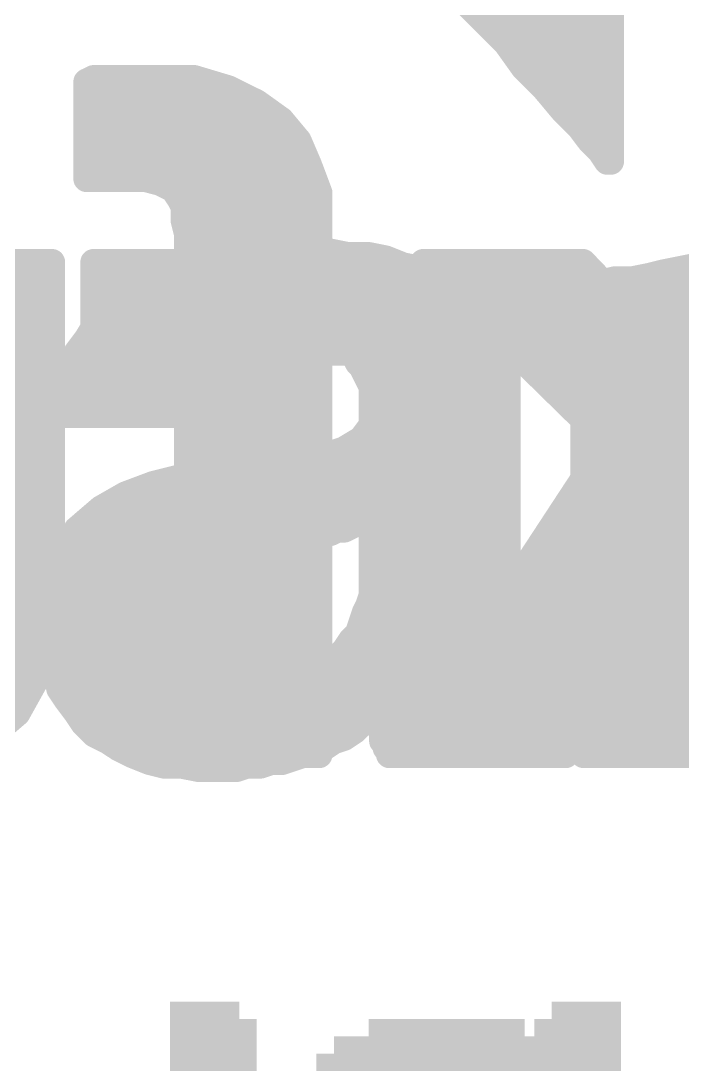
# Model space of a CAD drawing. Extents: x -34 to 73, y -13 to 26.
# Drawn here: x 10.11 to 12.017, y 19.759 to 22.785 of the extents above; entities that cross this region are included whole.
import ezdxf

# ---------------------------------------------------------------- set-up
doc = ezdxf.new("R2010")
doc.units = 0
doc.layers.add('21', color=41, linetype='CONTINUOUS')
doc.layers.add('22', color=40, linetype='CONTINUOUS')

# ---------------------------------------------------------------- blocks, each defined once
blk = doc.blocks.new('RECT')
blk.add_solid([(-0.5, -0.5), (0.5, -0.5), (-0.5, 0.5), (0.5, 0.5)])

msp = doc.modelspace()

# ---------------------------------------------------------------- linework, layer by layer
at = {"layer": '21', "const_width": 0.0762}
for points in [[(10.721, 22.1095), (10.771, 22.1195)], [(10.771, 22.1195), (11.001, 22.1195)], [(11.001, 22.1195), (11.051, 22.1095)], [(10.601, 22.0795), (10.661, 22.0995)], [(10.6567, 22.098), (11.1646, 22.098)], [(10.661, 22.0995), (10.721, 22.1095)], [(11.051, 22.1095), (11.111, 22.1095)], [(11.111, 22.1095), (11.161, 22.0995)], [(11.161, 22.0995), (11.211, 22.0795)], [(10.501, 22.0495), (10.551, 22.0694)], [(10.551, 22.0694), (10.601, 22.0795)], [(11.211, 22.0795), (11.261, 22.0694)], [(11.261, 22.0694), (11.311, 22.0495)], [(11.921, 22.0495), (11.961, 22.0595)], [(11.961, 22.0595), (12.061, 22.0795)], [(10.401, 21.9895), (10.501, 22.0495)], [(10.4549, 22.0218), (11.3479, 22.0218)], [(11.311, 22.0495), (11.431, 21.9595)], [(11.731, 22.0195), (11.781, 22.0295)], [(11.7428, 22.0218), (12.101, 22.0218)], [(11.781, 22.0295), (11.821, 22.0395)], [(11.821, 22.0395), (11.871, 22.0395)], [(11.871, 22.0395), (11.921, 22.0495)], [(11.731, 20.6695), (11.731, 22.0195)], [(10.361, 21.9595), (10.401, 21.9895)], [(10.331, 21.9195), (10.361, 21.9595)], [(10.3506, 21.9456), (11.4414, 21.9456)], [(11.431, 21.9595), (11.461, 21.9195)], [(11.731, 21.9456), (12.101, 21.9456)], [(10.301, 21.8695), (10.331, 21.9195)], [(11.461, 21.9195), (11.481, 21.8795)], [(10.271, 21.8295), (10.301, 21.8695)], [(11.481, 21.8795), (11.501, 21.8295)], [(10.301, 21.8694), (11.485, 21.8694)], [(10.791, 21.8595), (10.691, 21.8095)], [(10.971, 21.8595), (10.791, 21.8595)], [(10.991, 21.8495), (10.971, 21.8595)], [(11.011, 21.8495), (10.991, 21.8495)], [(11.071, 21.8194), (11.011, 21.8495)], [(11.731, 21.8694), (12.101, 21.8694)], [(10.251, 21.7695), (10.271, 21.8295)], [(10.691, 21.8095), (10.651, 21.7695)], [(11.081, 21.7995), (11.071, 21.8194)], [(11.501, 21.8295), (11.511, 21.7795)], [(10.2589, 21.7932), (10.6748, 21.7932)], [(11.091, 21.7895), (11.081, 21.7995)], [(11.0873, 21.7932), (11.5083, 21.7932)], [(11.121, 21.7294), (11.091, 21.7895)], [(11.511, 21.7795), (11.511, 20.9094)], [(11.731, 21.7932), (12.641, 21.7932)], [(10.231, 21.6495), (10.251, 21.7695)], [(10.641, 21.7494), (10.631, 21.7195)], [(10.651, 21.7695), (10.641, 21.7494)], [(10.631, 21.7195), (10.621, 21.6995)], [(11.121, 21.6195), (11.121, 21.7294)], [(10.2423, 21.717), (10.6298, 21.717)], [(10.621, 21.6995), (10.621, 21.6495)], [(11.121, 21.717), (11.511, 21.717)], [(11.731, 21.717), (12.2992, 21.717)], [(10.621, 21.6495), (10.231, 21.6495)], [(11.121, 21.6408), (11.511, 21.6408)], [(11.731, 21.6408), (12.2105, 21.6408)], [(11.091, 21.5795), (11.121, 21.6195)], [(11.041, 21.5495), (11.091, 21.5795)], [(10.981, 21.5295), (11.041, 21.5495)], [(11.0663, 21.5646), (11.511, 21.5646)], [(11.731, 21.5646), (12.1639, 21.5646)], [(10.841, 21.4994), (10.911, 21.5095)], [(10.911, 21.5095), (10.981, 21.5295)], [(10.911, 21.5095), (10.961, 21.3095)], [(10.961, 21.3095), (10.911, 21.5095)], [(10.571, 21.4695), (10.661, 21.4794)], [(10.661, 21.4794), (10.841, 21.4994)], [(10.741, 21.2695), (10.661, 21.4794)], [(10.661, 21.4794), (10.741, 21.2695)], [(10.7416, 21.4884), (10.9163, 21.4884)], [(10.9163, 21.4884), (11.511, 21.4884)], [(11.731, 21.4884), (12.1408, 21.4884)], [(10.411, 21.4195), (10.491, 21.4495)], [(10.491, 21.4495), (10.571, 21.4695)], [(10.341, 21.3795), (10.411, 21.4195)], [(10.3983, 21.4122), (10.6866, 21.4122)], [(10.6866, 21.4122), (10.9353, 21.4122)], [(10.9353, 21.4122), (11.511, 21.4122)], [(11.731, 21.4122), (12.1238, 21.4122)], [(10.271, 21.3194), (10.341, 21.3795)], [(11.121, 21.3595), (11.101, 21.3394)], [(11.121, 21.1295), (11.121, 21.3595)], [(10.2903, 21.336), (10.7156, 21.336)], [(10.7157, 21.336), (10.9544, 21.336)], [(10.9544, 21.336), (11.0741, 21.336)], [(11.081, 21.3394), (11.041, 21.3194)], [(11.101, 21.3394), (11.081, 21.3394)], [(11.121, 21.336), (11.511, 21.336)], [(11.731, 21.336), (12.121, 21.336)], [(10.231, 21.2494), (10.271, 21.3194)], [(10.921, 21.2995), (10.891, 21.2895)], [(10.941, 21.2995), (10.921, 21.2995)], [(10.961, 21.3095), (10.941, 21.2995)], [(11.001, 21.3095), (10.961, 21.3095)], [(11.021, 21.3194), (11.001, 21.3095)], [(11.041, 21.3194), (11.021, 21.3194)], [(10.741, 21.2695), (10.711, 21.2595)], [(10.761, 21.2695), (10.741, 21.2695)], [(10.781, 21.2795), (10.761, 21.2695)], [(10.821, 21.2795), (10.781, 21.2795)], [(10.851, 21.2895), (10.821, 21.2795)], [(10.891, 21.2895), (10.851, 21.2895)], [(10.201, 21.1594), (10.231, 21.2494)], [(10.2369, 21.2598), (10.712, 21.2598)], [(10.681, 21.2395), (10.641, 21.2195)], [(10.691, 21.2494), (10.681, 21.2395)], [(10.711, 21.2595), (10.691, 21.2494)], [(11.121, 21.2598), (11.511, 21.2598)], [(11.731, 21.2598), (12.121, 21.2598)], [(10.631, 21.2095), (10.611, 21.1995)], [(10.641, 21.2195), (10.631, 21.2095)], [(10.2091, 21.1836), (10.6031, 21.1836)], [(10.611, 21.1995), (10.581, 21.1395)], [(11.121, 21.1836), (11.511, 21.1836)], [(11.731, 21.1836), (12.121, 21.1836)], [(10.181, 21.0495), (10.201, 21.1594)], [(10.581, 21.1195), (10.571, 21.0995)], [(10.581, 21.1395), (10.581, 21.1195)], [(11.111, 21.0995), (11.121, 21.1295)], [(10.1915, 21.1074), (10.575, 21.1074)], [(10.571, 21.0995), (10.571, 21.0495)], [(11.101, 21.0795), (11.111, 21.0995)], [(11.1136, 21.1074), (11.511, 21.1074)], [(11.731, 21.1074), (12.121, 21.1074)], [(11.081, 21.0195), (11.101, 21.0795)], [(10.191, 20.9994), (10.181, 21.0495)], [(10.1847, 21.0312), (10.5771, 21.0312)], [(10.571, 21.0495), (10.581, 21.0195)], [(11.0849, 21.0312), (11.511, 21.0312)], [(11.731, 21.0312), (12.121, 21.0312)], [(10.191, 20.9495), (10.191, 20.9994)], [(10.581, 21.0195), (10.581, 20.9994)], [(10.581, 20.9994), (10.591, 20.9794)], [(11.041, 20.9695), (11.061, 20.9994)], [(11.061, 20.9994), (11.081, 21.0195)], [(10.591, 20.9794), (10.601, 20.9695)], [(10.601, 20.9695), (10.611, 20.9495)], [(11.021, 20.9495), (11.041, 20.9695)], [(10.191, 20.955), (10.6082, 20.955)], [(10.211, 20.9094), (10.191, 20.9495)], [(10.611, 20.9495), (10.631, 20.9395)], [(10.631, 20.9395), (10.641, 20.9295)], [(10.991, 20.9295), (11.021, 20.9495)], [(11.0266, 20.955), (11.511, 20.955)], [(11.731, 20.955), (12.121, 20.955)], [(10.221, 20.8595), (10.211, 20.9094)], [(10.641, 20.9295), (10.681, 20.9094)], [(10.681, 20.9094), (10.701, 20.9094)], [(10.701, 20.9094), (10.721, 20.8995)], [(10.911, 20.8995), (10.951, 20.9195)], [(10.951, 20.9195), (10.991, 20.9295)], [(11.511, 20.9094), (11.521, 20.8895)], [(10.2171, 20.8788), (11.521, 20.8788)], [(10.721, 20.8995), (10.741, 20.8995)], [(10.741, 20.8995), (10.761, 20.8895)], [(10.761, 20.8895), (10.811, 20.8895)], [(10.811, 20.8895), (10.861, 20.8995)], [(10.861, 20.8995), (10.911, 20.8995)], [(11.521, 20.8895), (11.521, 20.7995)], [(11.731, 20.8788), (12.121, 20.8788)], [(10.241, 20.8295), (10.221, 20.8595)], [(10.271, 20.7895), (10.241, 20.8295)], [(10.2611, 20.8026), (11.1364, 20.8026)], [(10.291, 20.7595), (10.271, 20.7895)], [(11.141, 20.8095), (11.121, 20.7795)], [(11.141, 20.7494), (11.141, 20.8095)], [(11.141, 20.8026), (11.521, 20.8026)], [(11.521, 20.7995), (11.531, 20.7795)], [(11.731, 20.8026), (12.121, 20.8026)], [(10.321, 20.7294), (10.291, 20.7595)], [(11.091, 20.7595), (11.071, 20.7395)], [(11.121, 20.7795), (11.091, 20.7595)], [(11.531, 20.7795), (11.531, 20.7595)], [(11.531, 20.7595), (11.541, 20.7395)], [(10.361, 20.7095), (10.321, 20.7294)], [(10.3271, 20.7264), (11.0514, 20.7264)], [(11.071, 20.7395), (11.041, 20.7195)], [(11.151, 20.7395), (11.141, 20.7494)], [(11.151, 20.7095), (11.151, 20.7395)], [(11.151, 20.7264), (11.541, 20.7264)], [(11.541, 20.7395), (11.541, 20.7095)], [(11.731, 20.7264), (12.121, 20.7264)], [(10.391, 20.6895), (10.361, 20.7095)], [(10.431, 20.6695), (10.391, 20.6895)], [(10.981, 20.6895), (10.861, 20.6495)], [(11.011, 20.7095), (10.981, 20.6895)], [(11.041, 20.7195), (11.011, 20.7095)], [(11.161, 20.6995), (11.151, 20.7095)], [(11.161, 20.6895), (11.161, 20.6995)], [(11.171, 20.6794), (11.161, 20.6895)], [(11.541, 20.7095), (11.551, 20.6895)], [(11.551, 20.6895), (11.561, 20.6794)], [(10.481, 20.6495), (10.431, 20.6695)], [(11.171, 20.6695), (11.171, 20.6794)], [(11.561, 20.6695), (11.171, 20.6695)], [(11.561, 20.6794), (11.561, 20.6695)], [(12.121, 20.6695), (11.731, 20.6695)], [(10.4791, 20.6502), (10.8633, 20.6502)], [(10.521, 20.6395), (10.481, 20.6495)], [(10.571, 20.6395), (10.521, 20.6395)], [(10.621, 20.6295), (10.571, 20.6395)], [(10.731, 20.6295), (10.621, 20.6295)], [(10.761, 20.6395), (10.731, 20.6295)], [(10.801, 20.6395), (10.761, 20.6395)], [(10.831, 20.6495), (10.801, 20.6395)], [(10.861, 20.6495), (10.831, 20.6495)]]:
    msp.add_lwpolyline(points, dxfattribs=at)
at = {"layer": '21', "const_width": 0.0381}
for points in [[(10.771, 22.1385, 1), (10.771, 22.1004)], [(10.7747, 22.1008, 1), (10.7673, 22.1381)], [(11.0047, 22.1381, 1), (10.9973, 22.1008)], [(11.001, 22.1004, 1), (11.001, 22.1385)], [(10.6567, 22.1171, 1), (10.6567, 22.079)], [(10.6579, 22.1182, 1), (10.6641, 22.0807)], [(10.667, 22.0814, 1), (10.655, 22.1175)], [(10.7173, 22.1281, 1), (10.7247, 22.0908)], [(10.7241, 22.0907, 1), (10.7179, 22.1282)], [(11.051, 22.1285, 1), (11.051, 22.0904)], [(11.0473, 22.0908, 1), (11.0547, 22.1281)], [(11.1147, 22.1281, 1), (11.1073, 22.0908)], [(11.111, 22.0904, 1), (11.111, 22.1285)], [(11.1681, 22.1171, 1), (11.1539, 22.0818)], [(11.1573, 22.0808, 1), (11.1647, 22.1181)], [(11.1646, 22.079, 1), (11.1646, 22.1171)], [(10.5473, 22.0881, 1), (10.5547, 22.0508)], [(10.5581, 22.0518, 1), (10.5439, 22.0871)], [(10.595, 22.0975, 1), (10.607, 22.0614)], [(10.6047, 22.0608, 1), (10.5973, 22.0981)], [(11.2147, 22.0981, 1), (11.2073, 22.0608)], [(11.2039, 22.0618, 1), (11.2181, 22.0971)], [(11.2681, 22.0871, 1), (11.2539, 22.0518)], [(11.2573, 22.0508, 1), (11.2647, 22.0881)], [(11.9573, 22.0781, 1), (11.9647, 22.0408)], [(11.9656, 22.041, 1), (11.9564, 22.0779)], [(10.4549, 22.0409, 1), (10.4549, 22.0028)], [(10.4939, 22.0671, 1), (10.5081, 22.0318)], [(10.5108, 22.0331, 1), (10.4912, 22.0658)], [(11.3224, 22.0647, 1), (11.2996, 22.0342)], [(11.3039, 22.0318, 1), (11.3181, 22.0671)], [(11.3479, 22.0028, 1), (11.3479, 22.0409)], [(11.7428, 22.0409, 1), (11.7428, 22.0028)], [(11.7764, 22.0479, 1), (11.7856, 22.011)], [(11.7847, 22.0108, 1), (11.7773, 22.0481)], [(11.821, 22.0585, 1), (11.821, 22.0204)], [(11.8256, 22.021, 1), (11.8164, 22.0579)], [(11.8673, 22.0581, 1), (11.8747, 22.0208)], [(11.871, 22.0204, 1), (11.871, 22.0585)], [(11.9164, 22.0679, 1), (11.9256, 22.031)], [(11.9247, 22.0308, 1), (11.9173, 22.0681)], [(11.75, 22.0195, 1), (11.7119, 22.0195)], [(11.7273, 22.0381, 1), (11.7347, 22.0008)], [(10.3912, 22.0058, 1), (10.4108, 21.9731)], [(10.4124, 21.9742, 1), (10.3896, 22.0047)], [(10.3506, 21.9647, 1), (10.3506, 21.9266)], [(10.3496, 21.9747, 1), (10.3724, 21.9442)], [(10.3762, 21.948, 1), (10.3458, 21.9709)], [(11.4462, 21.9709, 1), (11.4158, 21.948)], [(11.4196, 21.9442, 1), (11.4424, 21.9747)], [(11.4414, 21.9266, 1), (11.4414, 21.9647)], [(11.731, 21.9647, 1), (11.731, 21.9266)], [(10.3158, 21.9309, 1), (10.3462, 21.908)], [(10.3473, 21.9096, 1), (10.3147, 21.9293)], [(11.478, 21.928, 1), (11.444, 21.9109)], [(11.4458, 21.908, 1), (11.4762, 21.9309)], [(10.301, 21.8885, 1), (10.301, 21.8504)], [(10.3162, 21.858, 1), (10.2858, 21.8809)], [(11.4987, 21.8865, 1), (11.4633, 21.8724)], [(11.485, 21.8504, 1), (11.485, 21.8885)], [(11.731, 21.8885, 1), (11.731, 21.8504)], [(10.2847, 21.8793, 1), (10.3173, 21.8596)], [(10.791, 21.8785, 1), (10.791, 21.8404)], [(10.7995, 21.8424, 1), (10.7825, 21.8765)], [(10.9795, 21.8765, 1), (10.9625, 21.8424)], [(10.971, 21.8404, 1), (10.971, 21.8785)], [(10.991, 21.8685, 1), (10.991, 21.8304)], [(10.9825, 21.8324, 1), (10.9995, 21.8665)], [(11.0195, 21.8665, 1), (11.0025, 21.8324)], [(11.011, 21.8304, 1), (11.011, 21.8685)], [(11.464, 21.8709, 1), (11.498, 21.888)], [(10.2558, 21.8409, 1), (10.2862, 21.818)], [(10.2891, 21.8234, 1), (10.2529, 21.8355)], [(10.7045, 21.796, 1), (10.6775, 21.8229)], [(11.088, 21.828, 1), (11.054, 21.8109)], [(11.0625, 21.8024, 1), (11.0795, 21.8365)], [(11.5197, 21.8332, 1), (11.4823, 21.8257)], [(11.4833, 21.8224, 1), (11.5187, 21.8365)], [(10.2589, 21.8123, 1), (10.2589, 21.7742)], [(10.6825, 21.8265, 1), (10.6995, 21.7924)], [(10.6748, 21.7742, 1), (10.6748, 21.8123)], [(11.0945, 21.8129, 1), (11.0675, 21.786)], [(11.064, 21.7909, 1), (11.098, 21.808)], [(11.0873, 21.8123, 1), (11.0873, 21.7742)], [(11.108, 21.798, 1), (11.074, 21.7809)], [(11.0775, 21.776, 1), (11.1045, 21.8029)], [(11.5301, 21.7795, 1), (11.492, 21.7795)], [(11.5083, 21.7742, 1), (11.5083, 21.8123)], [(11.731, 21.8123, 1), (11.731, 21.7742)], [(10.2329, 21.7755, 1), (10.2691, 21.7634)], [(10.2698, 21.7663, 1), (10.2322, 21.7726)], [(10.6591, 21.7434, 1), (10.6229, 21.7555)], [(10.6375, 21.7829, 1), (10.6645, 21.756)], [(10.668, 21.7609, 1), (10.634, 21.778)], [(11.4923, 21.7757, 1), (11.5297, 21.7832)], [(10.648, 21.7109, 1), (10.614, 21.728)], [(10.624, 21.758, 1), (10.658, 21.7409)], [(11.1401, 21.7294, 1), (11.102, 21.7294)], [(11.104, 21.7209, 1), (11.138, 21.738)], [(10.2423, 21.7361, 1), (10.2423, 21.698)], [(10.604, 21.708, 1), (10.638, 21.6909)], [(10.6401, 21.6995, 1), (10.602, 21.6995)], [(10.6129, 21.7255, 1), (10.6491, 21.7134)], [(10.6298, 21.698, 1), (10.6298, 21.7361)], [(11.121, 21.7361, 1), (11.121, 21.698)], [(11.511, 21.698, 1), (11.511, 21.7361)], [(11.731, 21.7361, 1), (11.731, 21.698)], [(10.231, 21.6685, 1), (10.231, 21.6304)], [(10.2122, 21.6526, 1), (10.2498, 21.6463)], [(10.602, 21.6495, 1), (10.6401, 21.6495)], [(10.621, 21.6304, 1), (10.621, 21.6685)], [(11.121, 21.6599, 1), (11.121, 21.6218)], [(11.511, 21.6218, 1), (11.511, 21.6599)], [(11.731, 21.6599, 1), (11.731, 21.6218)], [(11.102, 21.6195, 1), (11.1401, 21.6195)], [(11.1362, 21.608, 1), (11.1058, 21.6309)], [(11.0758, 21.5909, 1), (11.1062, 21.568)], [(11.1008, 21.5631, 1), (11.0812, 21.5958)], [(11.0312, 21.5658, 1), (11.0508, 21.5331)], [(11.047, 21.5314, 1), (11.035, 21.5675)], [(11.0663, 21.5837, 1), (11.0663, 21.5456)], [(11.511, 21.5456, 1), (11.511, 21.5837)], [(11.731, 21.5837, 1), (11.731, 21.5456)], [(10.9295, 21.5141, 1), (10.8925, 21.5048)], [(10.9295, 21.5141, 1), (10.8925, 21.5048)], [(10.9058, 21.5278, 1), (10.9162, 21.4911)], [(10.9137, 21.4906, 1), (10.9083, 21.5283)], [(10.975, 21.5475, 1), (10.987, 21.5114)], [(10.9862, 21.5111, 1), (10.9758, 21.5478)], [(10.6589, 21.4984, 1), (10.6631, 21.4605)], [(10.6788, 21.4862, 1), (10.6432, 21.4727)], [(10.6788, 21.4862, 1), (10.6432, 21.4727)], [(10.6631, 21.4605, 1), (10.6589, 21.4984)], [(10.7416, 21.5075, 1), (10.7416, 21.4694)], [(10.8383, 21.5183, 1), (10.8437, 21.4806)], [(10.8431, 21.4805, 1), (10.8389, 21.5184)], [(10.9163, 21.5075, 1), (10.9163, 21.4694)], [(10.9163, 21.4694, 1), (10.9163, 21.5075)], [(11.511, 21.4694, 1), (11.511, 21.5075)], [(11.731, 21.5075, 1), (11.731, 21.4694)], [(10.4864, 21.4679, 1), (10.4956, 21.431)], [(10.4977, 21.4316, 1), (10.4843, 21.4673)], [(10.5689, 21.4884, 1), (10.5731, 21.4505)], [(10.5756, 21.451, 1), (10.5664, 21.4879)], [(10.4043, 21.4373, 1), (10.4177, 21.4016)], [(10.4205, 21.4029, 1), (10.4015, 21.436)], [(10.3983, 21.4313, 1), (10.3983, 21.3932)], [(10.6866, 21.4313, 1), (10.6866, 21.3932)], [(10.6866, 21.3932, 1), (10.6866, 21.4313)], [(10.9353, 21.4313, 1), (10.9353, 21.3932)], [(10.9353, 21.3932, 1), (10.9353, 21.4313)], [(11.511, 21.3932, 1), (11.511, 21.4313)], [(11.731, 21.4313, 1), (11.731, 21.3932)], [(10.3315, 21.396, 1), (10.3505, 21.3629)], [(10.3534, 21.365, 1), (10.3286, 21.3939)], [(11.1401, 21.3595, 1), (11.102, 21.3595)], [(11.1345, 21.346, 1), (11.1075, 21.3729)], [(10.2903, 21.3551, 1), (10.2903, 21.317)], [(10.7157, 21.3551, 1), (10.7157, 21.317)], [(10.7156, 21.317, 1), (10.7156, 21.3551)], [(10.9544, 21.3551, 1), (10.9544, 21.317)], [(10.9544, 21.317, 1), (10.9544, 21.3551)], [(11.081, 21.3585, 1), (11.081, 21.3204)], [(11.0895, 21.3224, 1), (11.0725, 21.3565)], [(11.0741, 21.317, 1), (11.0741, 21.3551)], [(11.0875, 21.3529, 1), (11.1145, 21.326)], [(11.101, 21.3204, 1), (11.101, 21.3585)], [(11.121, 21.3551, 1), (11.121, 21.317)], [(11.511, 21.317, 1), (11.511, 21.3551)], [(11.731, 21.3551, 1), (11.731, 21.317)], [(10.2586, 21.3339, 1), (10.2834, 21.305)], [(10.2875, 21.31, 1), (10.2545, 21.3289)], [(10.921, 21.3185, 1), (10.921, 21.2804)], [(10.927, 21.2814, 1), (10.915, 21.3175)], [(10.9325, 21.3165, 1), (10.9495, 21.2824)], [(10.941, 21.2804, 1), (10.941, 21.3185)], [(10.961, 21.3285, 1), (10.961, 21.2904)], [(10.9425, 21.3048, 1), (10.9795, 21.3141)], [(10.9425, 21.3048, 1), (10.9795, 21.3141)], [(10.9695, 21.2924, 1), (10.9525, 21.3265)], [(10.9925, 21.3265, 1), (11.0095, 21.2924)], [(11.001, 21.2904, 1), (11.001, 21.3285)], [(11.021, 21.3385, 1), (11.021, 21.3004)], [(11.0295, 21.3024, 1), (11.0125, 21.3365)], [(11.0325, 21.3365, 1), (11.0495, 21.3024)], [(11.041, 21.3004, 1), (11.041, 21.3385)], [(10.741, 21.2885, 1), (10.741, 21.2504)], [(10.747, 21.2514, 1), (10.735, 21.2875)], [(10.7525, 21.2865, 1), (10.7695, 21.2524)], [(10.761, 21.2504, 1), (10.761, 21.2885)], [(10.781, 21.2985, 1), (10.781, 21.2604)], [(10.7895, 21.2624, 1), (10.7725, 21.2965)], [(10.815, 21.2975, 1), (10.827, 21.2614)], [(10.821, 21.2604, 1), (10.821, 21.2985)], [(10.851, 21.3085, 1), (10.851, 21.2704)], [(10.857, 21.2714, 1), (10.845, 21.3075)], [(10.885, 21.3075, 1), (10.897, 21.2714)], [(10.891, 21.2704, 1), (10.891, 21.3085)], [(10.2145, 21.2589, 1), (10.2475, 21.24)], [(10.2491, 21.2434, 1), (10.2129, 21.2555)], [(10.2369, 21.2789, 1), (10.2369, 21.2408)], [(10.6825, 21.2665, 1), (10.6995, 21.2324)], [(10.6895, 21.2224, 1), (10.6725, 21.2565)], [(10.7045, 21.236, 1), (10.6775, 21.2629)], [(10.705, 21.2775, 1), (10.717, 21.2414)], [(10.7195, 21.2424, 1), (10.7025, 21.2765)], [(10.712, 21.2408, 1), (10.712, 21.2789)], [(10.7232, 21.2627, 1), (10.7588, 21.2762)], [(10.7232, 21.2627, 1), (10.7588, 21.2762)], [(11.121, 21.2789, 1), (11.121, 21.2408)], [(11.511, 21.2408, 1), (11.511, 21.2789)], [(11.731, 21.2789, 1), (11.731, 21.2408)], [(10.6175, 21.2229, 1), (10.6445, 21.196)], [(10.6325, 21.2365, 1), (10.6495, 21.2024)], [(10.6395, 21.1924, 1), (10.6225, 21.2265)], [(10.6545, 21.206, 1), (10.6275, 21.2329)], [(10.6675, 21.2529, 1), (10.6945, 21.226)], [(10.2091, 21.2027, 1), (10.2091, 21.1646)], [(10.6025, 21.2165, 1), (10.6195, 21.1824)], [(10.628, 21.1909, 1), (10.594, 21.208)], [(10.6031, 21.1646, 1), (10.6031, 21.2027)], [(11.121, 21.2027, 1), (11.121, 21.1646)], [(11.511, 21.1646, 1), (11.511, 21.2027)], [(11.731, 21.2027, 1), (11.731, 21.1646)], [(10.1829, 21.1655, 1), (10.2191, 21.1534)], [(10.2197, 21.156, 1), (10.1823, 21.1629)], [(10.6001, 21.1395, 1), (10.562, 21.1395)], [(10.564, 21.148, 1), (10.598, 21.1309)], [(10.598, 21.1109, 1), (10.564, 21.128)], [(11.1391, 21.1234, 1), (11.1029, 21.1355)], [(10.1915, 21.1265, 1), (10.1915, 21.0884)], [(10.59, 21.0995, 1), (10.5519, 21.0995)], [(10.554, 21.108, 1), (10.588, 21.0909)], [(10.562, 21.1195, 1), (10.6001, 21.1195)], [(10.575, 21.0884, 1), (10.575, 21.1265)], [(11.0929, 21.1055, 1), (11.1291, 21.0934)], [(11.128, 21.0909, 1), (11.094, 21.108)], [(11.1136, 21.1265, 1), (11.1136, 21.0884)], [(11.102, 21.1295, 1), (11.1401, 21.1295)], [(11.511, 21.0884, 1), (11.511, 21.1265)], [(11.731, 21.1265, 1), (11.731, 21.0884)], [(11.084, 21.088, 1), (11.118, 21.0709)], [(11.1191, 21.0734, 1), (11.0829, 21.0855)], [(10.1997, 21.0532, 1), (10.1623, 21.0457)], [(10.1623, 21.0529, 1), (10.1997, 21.046)], [(10.1847, 21.0503, 1), (10.1847, 21.0122)], [(10.5519, 21.0495, 1), (10.59, 21.0495)], [(10.5891, 21.0555, 1), (10.5529, 21.0434)], [(10.5771, 21.0122, 1), (10.5771, 21.0503)], [(11.0849, 21.0503, 1), (11.0849, 21.0122)], [(11.511, 21.0122, 1), (11.511, 21.0503)], [(11.731, 21.0503, 1), (11.731, 21.0122)], [(10.2101, 20.9994, 1), (10.172, 20.9994)], [(10.6001, 21.0195, 1), (10.562, 21.0195)], [(10.598, 21.008, 1), (10.564, 20.9909)], [(10.5629, 21.0134, 1), (10.5991, 21.0255)], [(11.0475, 21.0129, 1), (11.0745, 20.986)], [(11.0769, 20.9889, 1), (11.0451, 21.01)], [(11.0629, 21.0255, 1), (11.0991, 21.0134)], [(11.0945, 21.006, 1), (11.0675, 21.0329)], [(10.1723, 20.9957, 1), (10.2097, 21.0032)], [(10.562, 20.9994, 1), (10.6001, 20.9994)], [(10.6045, 20.9929, 1), (10.5775, 20.966)], [(10.574, 20.9709, 1), (10.608, 20.988)], [(10.618, 20.978, 1), (10.584, 20.9609)], [(10.5875, 20.956, 1), (10.6145, 20.9829)], [(11.0545, 20.956, 1), (11.0275, 20.9829)], [(10.191, 20.9741, 1), (10.191, 20.936)], [(10.208, 20.958, 1), (10.174, 20.9409)], [(10.6195, 20.9665, 1), (10.6025, 20.9324)], [(10.594, 20.9409, 1), (10.628, 20.958)], [(10.6082, 20.936, 1), (10.6082, 20.9741)], [(10.6445, 20.9529, 1), (10.6175, 20.926)], [(10.6225, 20.9224, 1), (10.6395, 20.9565)], [(11.0075, 20.9629, 1), (11.0345, 20.936)], [(11.0266, 20.9741, 1), (11.0266, 20.936)], [(11.0316, 20.9336, 1), (11.0104, 20.9653)], [(11.0251, 20.98, 1), (11.0569, 20.9589)], [(11.511, 20.936, 1), (11.511, 20.9741)], [(11.731, 20.9741, 1), (11.731, 20.936)], [(10.172, 20.9495, 1), (10.2101, 20.9495)], [(10.2297, 20.9132, 1), (10.1923, 20.9057)], [(10.6495, 20.9465, 1), (10.6325, 20.9124)], [(10.6275, 20.916, 1), (10.6545, 20.9429)], [(10.681, 20.9285, 1), (10.681, 20.8904)], [(10.6725, 20.8924, 1), (10.6895, 20.9265)], [(10.7095, 20.9265, 1), (10.6925, 20.8924)], [(10.701, 20.8904, 1), (10.701, 20.9285)], [(10.9464, 20.9379, 1), (10.9556, 20.901)], [(10.9595, 20.9024, 1), (10.9425, 20.9365)], [(10.9804, 20.9453, 1), (11.0016, 20.9136)], [(10.9956, 20.911, 1), (10.9864, 20.9479)], [(11.528, 20.918, 1), (11.494, 20.9009)], [(10.194, 20.9009, 1), (10.228, 20.918)], [(10.2171, 20.8979, 1), (10.2171, 20.8598)], [(10.721, 20.9185, 1), (10.721, 20.8804)], [(10.7125, 20.8824, 1), (10.7295, 20.9165)], [(10.7495, 20.9165, 1), (10.7325, 20.8824)], [(10.741, 20.8804, 1), (10.741, 20.9185)], [(10.761, 20.9085, 1), (10.761, 20.8704)], [(10.7525, 20.8724, 1), (10.7695, 20.9065)], [(10.8073, 20.9081, 1), (10.8147, 20.8708)], [(10.811, 20.8704, 1), (10.811, 20.9085)], [(10.861, 20.9185, 1), (10.861, 20.8804)], [(10.8647, 20.8808, 1), (10.8573, 20.9181)], [(10.9025, 20.9165, 1), (10.9195, 20.8824)], [(10.911, 20.8804, 1), (10.911, 20.9185)], [(11.492, 20.9094, 1), (11.5301, 20.9094)], [(11.5401, 20.8895, 1), (11.502, 20.8895)], [(11.504, 20.8809, 1), (11.538, 20.898)], [(11.521, 20.8598, 1), (11.521, 20.8979)], [(11.731, 20.8979, 1), (11.731, 20.8598)], [(10.2369, 20.87, 1), (10.2051, 20.8489)], [(10.2023, 20.8557, 1), (10.2397, 20.8632)], [(10.2562, 20.8409, 1), (10.2258, 20.818)], [(10.2251, 20.8189, 1), (10.2569, 20.84)], [(10.2611, 20.8217, 1), (10.2611, 20.7836)], [(10.2869, 20.8, 1), (10.2551, 20.7789)], [(10.2558, 20.778, 1), (10.2862, 20.8009)], [(11.1601, 20.8095, 1), (11.122, 20.8095)], [(11.141, 20.8217, 1), (11.141, 20.7836)], [(11.1569, 20.7989, 1), (11.1251, 20.82)], [(11.1364, 20.7836, 1), (11.1364, 20.8217)], [(11.538, 20.808, 1), (11.504, 20.7909)], [(11.502, 20.7995, 1), (11.5401, 20.7995)], [(11.521, 20.7836, 1), (11.521, 20.8217)], [(11.731, 20.8217, 1), (11.731, 20.7836)], [(10.3045, 20.7729, 1), (10.2775, 20.746)], [(10.2751, 20.7489, 1), (10.3069, 20.77)], [(11.0804, 20.7753, 1), (11.1016, 20.7436)], [(11.1045, 20.746, 1), (11.0775, 20.7729)], [(11.1051, 20.79, 1), (11.1369, 20.7689)], [(11.1316, 20.7636, 1), (11.1104, 20.7953)], [(11.548, 20.768, 1), (11.514, 20.7509)], [(11.5501, 20.7795, 1), (11.512, 20.7795)], [(11.514, 20.7709, 1), (11.548, 20.788)], [(10.3295, 20.7465, 1), (10.3125, 20.7124)], [(10.3075, 20.716, 1), (10.3345, 20.7429)], [(10.3271, 20.7455, 1), (10.3271, 20.7074)], [(11.0514, 20.7074, 1), (11.0514, 20.7455)], [(11.0575, 20.7529, 1), (11.0845, 20.726)], [(11.0816, 20.7236, 1), (11.0604, 20.7553)], [(11.1545, 20.7629, 1), (11.1275, 20.736)], [(11.122, 20.7494, 1), (11.1601, 20.7494)], [(11.17, 20.7395, 1), (11.1319, 20.7395)], [(11.151, 20.7455, 1), (11.151, 20.7074)], [(11.1375, 20.726, 1), (11.1645, 20.7529)], [(11.512, 20.7595, 1), (11.5501, 20.7595)], [(11.5601, 20.7395, 1), (11.522, 20.7395)], [(11.524, 20.7309, 1), (11.558, 20.748)], [(11.541, 20.7074, 1), (11.541, 20.7455)], [(11.731, 20.7455, 1), (11.731, 20.7074)], [(10.3716, 20.7253, 1), (10.3504, 20.6936)], [(10.3525, 20.6924, 1), (10.3695, 20.7265)], [(10.3995, 20.7065, 1), (10.3825, 20.6724)], [(10.987, 20.6714, 1), (10.975, 20.7075)], [(11.005, 20.7275, 1), (11.017, 20.6914)], [(11.0216, 20.6936, 1), (11.0004, 20.7253)], [(11.0304, 20.7353, 1), (11.0516, 20.7036)], [(11.047, 20.7014, 1), (11.035, 20.7375)], [(11.1319, 20.7095, 1), (11.17, 20.7095)], [(11.1645, 20.7229, 1), (11.1375, 20.696)], [(11.1801, 20.6995, 1), (11.142, 20.6995)], [(11.1745, 20.7029, 1), (11.1475, 20.676)], [(11.1475, 20.686, 1), (11.1745, 20.7129)], [(11.558, 20.718, 1), (11.524, 20.7009)], [(11.522, 20.7095, 1), (11.5601, 20.7095)], [(11.5645, 20.7029, 1), (11.5375, 20.676)], [(10.3804, 20.6736, 1), (10.4016, 20.7053)], [(10.4381, 20.6871, 1), (10.4239, 20.6518)], [(10.4225, 20.6524, 1), (10.4395, 20.6865)], [(10.9704, 20.7053, 1), (10.9916, 20.6736)], [(11.142, 20.6895, 1), (11.1801, 20.6895)], [(11.1901, 20.6794, 1), (11.152, 20.6794)], [(11.171, 20.6885, 1), (11.171, 20.6504)], [(11.1575, 20.666, 1), (11.1845, 20.6929)], [(11.534, 20.6809, 1), (11.568, 20.698)], [(11.58, 20.6794, 1), (11.5419, 20.6794)], [(11.5475, 20.666, 1), (11.5745, 20.6929)], [(11.561, 20.6504, 1), (11.561, 20.6885)], [(11.731, 20.6885, 1), (11.731, 20.6504)], [(10.4791, 20.6693, 1), (10.4791, 20.6312)], [(10.4856, 20.6679, 1), (10.4764, 20.631)], [(10.4739, 20.6318, 1), (10.4881, 20.6671)], [(10.521, 20.6585, 1), (10.521, 20.6204)], [(10.5164, 20.621, 1), (10.5256, 20.6579)], [(10.5747, 20.6581, 1), (10.5673, 20.6208)], [(10.571, 20.6204, 1), (10.571, 20.6585)], [(10.621, 20.6485, 1), (10.621, 20.6104)], [(10.6173, 20.6108, 1), (10.6247, 20.6481)], [(10.731, 20.6104, 1), (10.731, 20.6485)], [(10.761, 20.6585, 1), (10.761, 20.6204)], [(10.767, 20.6214, 1), (10.755, 20.6575)], [(10.795, 20.6575, 1), (10.807, 20.6214)], [(10.801, 20.6204, 1), (10.801, 20.6585)], [(10.831, 20.6685, 1), (10.831, 20.6304)], [(10.837, 20.6314, 1), (10.825, 20.6675)], [(10.855, 20.6675, 1), (10.867, 20.6314)], [(10.861, 20.6304, 1), (10.861, 20.6685)], [(10.8633, 20.6312, 1), (10.8633, 20.6693)], [(11.152, 20.6695, 1), (11.1901, 20.6695)], [(11.5419, 20.6695, 1), (11.58, 20.6695)], [(11.7119, 20.6695, 1), (11.75, 20.6695)], [(10.725, 20.6475, 1), (10.737, 20.6114)]]:
    msp.add_lwpolyline(points, format="xyb", dxfattribs=at)
at = {"layer": '22', "const_width": 0.0762}
for points in [[(11.809, 23.6594), (11.809, 22.3795)], [(11.509, 22.7195), (11.379, 22.8495)], [(11.4447, 22.7838), (11.809, 22.7838)], [(11.559, 22.6495), (11.509, 22.7195)], [(11.5175, 22.7076), (11.809, 22.7076)], [(11.619, 22.5894), (11.559, 22.6495)], [(11.577, 22.6314), (11.809, 22.6314)], [(10.319, 22.6195), (10.299, 22.6095)], [(10.299, 22.6095), (10.299, 22.3295)], [(10.609, 22.6195), (10.319, 22.6195)], [(10.709, 22.5894), (10.609, 22.6195)], [(10.789, 22.5495), (10.709, 22.5894)], [(11.669, 22.5295), (11.619, 22.5894)], [(10.299, 22.5552), (10.7775, 22.5552)], [(10.859, 22.4994), (10.789, 22.5495)], [(11.6475, 22.5552), (11.809, 22.5552)], [(11.719, 22.4794), (11.669, 22.5295)], [(10.299, 22.479), (10.876, 22.479)], [(10.909, 22.4395), (10.859, 22.4994)], [(11.749, 22.4395), (11.719, 22.4794)], [(11.7193, 22.479), (11.809, 22.479)], [(10.939, 22.3695), (10.909, 22.4395)], [(11.779, 22.4094), (11.749, 22.4395)], [(10.299, 22.4028), (10.9247, 22.4028)], [(11.799, 22.3795), (11.779, 22.4094)], [(11.7834, 22.4028), (11.809, 22.4028)], [(10.969, 22.2895), (10.939, 22.3695)], [(11.809, 22.3795), (11.799, 22.3795)], [(10.299, 22.3295), (10.469, 22.3295)], [(10.469, 22.3295), (10.509, 22.3194)], [(10.4804, 22.3266), (10.9551, 22.3266)], [(10.509, 22.3194), (10.549, 22.2995)], [(10.549, 22.2995), (10.569, 22.2695)], [(10.569, 22.2695), (10.579, 22.2494)], [(10.969, 22.0894), (10.969, 22.2895)], [(10.5785, 22.2504), (10.969, 22.2504)], [(10.579, 22.2494), (10.579, 22.2095)], [(10.579, 22.2095), (10.589, 22.1695)], [(10.5878, 22.1742), (10.969, 22.1742)], [(10.589, 22.1695), (10.589, 22.0894)], [(10.199, 22.0894), (9.819, 22.0894)], [(10.199, 21.0894), (10.199, 22.0894)], [(10.589, 22.0894), (10.319, 22.0894)], [(10.319, 22.0894), (10.319, 21.8295)], [(10.589, 22.098), (10.969, 22.098)], [(11.089, 22.0894), (10.969, 22.0894)], [(11.119, 22.0495), (11.089, 22.0894)], [(11.729, 22.0894), (11.269, 22.0894)], [(11.269, 22.0894), (11.799, 21.5694)], [(12.219, 21.5795), (11.729, 22.0894)], [(9.819, 22.0218), (10.199, 22.0218)], [(10.319, 22.0218), (11.1559, 22.0218)], [(11.159, 22.0195), (11.119, 22.0495)], [(11.338, 22.0218), (11.794, 22.0218)], [(11.319, 21.8595), (11.159, 22.0195)], [(9.819, 21.9456), (10.199, 21.9456)], [(10.319, 21.9456), (11.2329, 21.9456)], [(11.4156, 21.9456), (11.8672, 21.9456)], [(9.819, 21.8694), (10.199, 21.8694)], [(10.319, 21.8694), (11.3091, 21.8694)], [(11.359, 21.8295), (11.319, 21.8595)], [(11.4933, 21.8694), (11.9404, 21.8694)], [(10.319, 21.8295), (10.589, 21.8295)], [(10.589, 21.8295), (10.589, 20.6695)], [(10.969, 21.8295), (11.359, 21.8295)], [(10.969, 20.6695), (10.969, 21.8295)], [(9.819, 21.7932), (10.199, 21.7932)], [(10.589, 21.7932), (10.969, 21.7932)], [(11.5709, 21.7932), (12.0136, 21.7932)], [(9.819, 21.717), (10.199, 21.717)], [(10.589, 21.717), (10.969, 21.717)], [(11.6486, 21.717), (12.0868, 21.717)], [(9.819, 21.6408), (10.199, 21.6408)], [(10.589, 21.6408), (10.969, 21.6408)], [(11.7263, 21.6408), (12.1601, 21.6408)], [(11.799, 21.5694), (11.209, 20.6695)], [(9.819, 21.5646), (10.199, 21.5646)], [(10.589, 21.5646), (10.969, 21.5646)], [(11.7958, 21.5646), (12.609, 21.5646)], [(9.819, 21.4884), (10.199, 21.4884)], [(10.589, 21.4884), (10.969, 21.4884)], [(11.7459, 21.4884), (12.609, 21.4884)], [(9.819, 21.4122), (10.199, 21.4122)], [(10.589, 21.4122), (10.969, 21.4122)], [(11.6959, 21.4122), (12.609, 21.4122)], [(9.819, 21.336), (10.199, 21.336)], [(10.589, 21.336), (10.969, 21.336)], [(11.646, 21.336), (12.609, 21.336)], [(11.679, 20.6695), (12.069, 21.2995)], [(9.8153, 21.2598), (10.199, 21.2598)], [(10.589, 21.2598), (10.969, 21.2598)], [(11.596, 21.2598), (12.0445, 21.2598)], [(9.8058, 21.1836), (10.199, 21.1836)], [(10.589, 21.1836), (10.969, 21.1836)], [(11.5461, 21.1836), (11.9973, 21.1836)], [(9.7953, 21.1074), (10.199, 21.1074)], [(10.179, 20.9794), (10.199, 21.0894)], [(10.589, 21.1074), (10.969, 21.1074)], [(11.4961, 21.1074), (11.9501, 21.1074)], [(9.7603, 21.0312), (10.1884, 21.0312)], [(10.589, 21.0312), (10.969, 21.0312)], [(11.4462, 21.0312), (11.9029, 21.0312)], [(10.149, 20.8795), (10.179, 20.9794)], [(9.6568, 20.955), (10.1717, 20.955)], [(10.589, 20.955), (10.969, 20.955)], [(11.3962, 20.955), (11.8558, 20.955)], [(8.879, 20.8788), (10.1486, 20.8788)], [(10.099, 20.7895), (10.149, 20.8795)], [(10.589, 20.8788), (10.969, 20.8788)], [(11.3462, 20.8788), (11.8086, 20.8788)], [(9.3045, 20.8026), (10.1063, 20.8026)], [(10.029, 20.7294), (10.099, 20.7895)], [(10.589, 20.8026), (10.969, 20.8026)], [(11.2963, 20.8026), (11.7614, 20.8026)], [(10.589, 20.7264), (10.969, 20.7264)], [(11.2463, 20.7264), (11.7143, 20.7264)], [(10.589, 20.6695), (10.969, 20.6695)], [(11.209, 20.6695), (11.679, 20.6695)]]:
    msp.add_lwpolyline(points, dxfattribs=at)
at = {"layer": '22', "const_width": 0.0381}
for points in [[(11.4447, 22.8028, 1), (11.4447, 22.7647)], [(11.809, 22.7647, 1), (11.809, 22.8028)], [(11.5245, 22.7305, 1), (11.4935, 22.7084)], [(11.4955, 22.706, 1), (11.5225, 22.7329)], [(11.5175, 22.7266, 1), (11.5175, 22.6885)], [(11.809, 22.6885, 1), (11.809, 22.7266)], [(11.5725, 22.6629, 1), (11.5455, 22.636)], [(11.5435, 22.6384, 1), (11.5745, 22.6605)], [(11.577, 22.6505, 1), (11.577, 22.6124)], [(11.809, 22.6124, 1), (11.809, 22.6505)], [(10.3181, 22.6095, 1), (10.28, 22.6095)], [(10.2905, 22.6265, 1), (10.3075, 22.5924)], [(10.319, 22.6385, 1), (10.319, 22.6004)], [(10.3275, 22.6024, 1), (10.3105, 22.6365)], [(10.6145, 22.6377, 1), (10.6035, 22.6012)], [(10.609, 22.6004, 1), (10.609, 22.6385)], [(10.7175, 22.6065, 1), (10.7005, 22.5724)], [(10.7035, 22.5712, 1), (10.7145, 22.6077)], [(11.6336, 22.6016, 1), (11.6044, 22.5773)], [(11.6055, 22.576, 1), (11.6325, 22.6029)], [(10.299, 22.5743, 1), (10.299, 22.5362)], [(10.8001, 22.565, 1), (10.7779, 22.5339)], [(10.7775, 22.5362, 1), (10.7775, 22.5743)], [(10.7805, 22.5324, 1), (10.7975, 22.5665)], [(11.6475, 22.5743, 1), (11.6475, 22.5362)], [(11.809, 22.5362, 1), (11.809, 22.5743)], [(11.6825, 22.5429, 1), (11.6555, 22.516)], [(11.6544, 22.5173, 1), (11.6836, 22.5416)], [(10.299, 22.4981, 1), (10.299, 22.46)], [(10.8736, 22.5116, 1), (10.8444, 22.4873)], [(10.8479, 22.4839, 1), (10.8701, 22.515)], [(10.876, 22.46, 1), (10.876, 22.4981)], [(11.7342, 22.4909, 1), (11.7038, 22.468)], [(11.7193, 22.4981, 1), (11.7193, 22.46)], [(11.809, 22.46, 1), (11.809, 22.4981)], [(11.7055, 22.466, 1), (11.7325, 22.4929)], [(10.9265, 22.447, 1), (10.8915, 22.4319)], [(10.8944, 22.4273, 1), (10.9236, 22.4516)], [(11.7625, 22.4529, 1), (11.7355, 22.426)], [(11.7338, 22.428, 1), (11.7642, 22.4509)], [(10.299, 22.4219, 1), (10.299, 22.3838)], [(10.9247, 22.3838, 1), (10.9247, 22.4219)], [(11.7949, 22.42, 1), (11.7631, 22.3989)], [(11.7834, 22.4219, 1), (11.7834, 22.3838)], [(11.7655, 22.396, 1), (11.7925, 22.4229)], [(11.809, 22.3838, 1), (11.809, 22.4219)], [(10.9568, 22.3761, 1), (10.9212, 22.3628)], [(10.9215, 22.3619, 1), (10.9565, 22.377)], [(11.799, 22.3985, 1), (11.799, 22.3604)], [(11.7831, 22.3689, 1), (11.8149, 22.39)], [(11.79, 22.3795, 1), (11.8281, 22.3795)], [(11.809, 22.3604, 1), (11.809, 22.3985)], [(10.299, 22.3485, 1), (10.299, 22.3104)], [(10.4736, 22.3479, 1), (10.4644, 22.311)], [(10.4804, 22.3457, 1), (10.4804, 22.3076)], [(10.469, 22.3104, 1), (10.469, 22.3485)], [(10.9551, 22.3076, 1), (10.9551, 22.3457)], [(10.28, 22.3295, 1), (10.3181, 22.3295)], [(10.5175, 22.3365, 1), (10.5005, 22.3024)], [(10.5044, 22.301, 1), (10.5136, 22.3379)], [(10.5649, 22.31, 1), (10.5331, 22.2889)], [(10.5405, 22.2824, 1), (10.5575, 22.3165)], [(10.586, 22.278, 1), (10.552, 22.2609)], [(10.9881, 22.2895, 1), (10.95, 22.2895)], [(10.9512, 22.2828, 1), (10.9868, 22.2961)], [(10.5531, 22.2589, 1), (10.5849, 22.28)], [(10.5785, 22.2695, 1), (10.5785, 22.2314)], [(10.5981, 22.2494, 1), (10.56, 22.2494)], [(10.562, 22.2409, 1), (10.596, 22.258)], [(10.969, 22.2314, 1), (10.969, 22.2695)], [(10.5975, 22.2141, 1), (10.5605, 22.2048)], [(10.56, 22.2095, 1), (10.5981, 22.2095)], [(10.5878, 22.1933, 1), (10.5878, 22.1552)], [(10.969, 22.1552, 1), (10.969, 22.1933)], [(10.6081, 22.1695, 1), (10.57, 22.1695)], [(10.5705, 22.1648, 1), (10.6075, 22.1741)], [(10.218, 22.0894, 1), (10.1799, 22.0894)], [(10.199, 22.0704, 1), (10.199, 22.1085)], [(10.319, 22.1085, 1), (10.319, 22.0704)], [(10.3381, 22.0894, 1), (10.3, 22.0894)], [(10.589, 22.1171, 1), (10.589, 22.079)], [(10.589, 22.0704, 1), (10.589, 22.1085)], [(10.969, 22.1085, 1), (10.969, 22.0704)], [(10.969, 22.079, 1), (10.969, 22.1171)], [(11.1042, 22.1009, 1), (11.0738, 22.078)], [(11.089, 22.0704, 1), (11.089, 22.1085)], [(11.269, 22.1085, 1), (11.269, 22.0704)], [(11.2823, 22.103, 1), (11.2557, 22.0759)], [(11.7427, 22.1026, 1), (11.7153, 22.0763)], [(11.729, 22.0704, 1), (11.729, 22.1085)], [(10.57, 22.0894, 1), (10.6081, 22.0894)], [(10.95, 22.0894, 1), (10.9881, 22.0894)], [(10.199, 22.0028, 1), (10.199, 22.0409)], [(10.319, 22.0409, 1), (10.319, 22.0028)], [(11.1304, 22.0647, 1), (11.1076, 22.0342)], [(11.1038, 22.038, 1), (11.1342, 22.0609)], [(11.1559, 22.0028, 1), (11.1559, 22.0409)], [(11.338, 22.0409, 1), (11.338, 22.0028)], [(11.794, 22.0028, 1), (11.794, 22.0409)], [(11.1725, 22.0329, 1), (11.1455, 22.006)], [(11.1476, 22.0042, 1), (11.1704, 22.0347)], [(10.199, 21.9266, 1), (10.199, 21.9647)], [(10.319, 21.9647, 1), (10.319, 21.9266)], [(11.2329, 21.9266, 1), (11.2329, 21.9647)], [(11.4156, 21.9647, 1), (11.4156, 21.9266)], [(11.8672, 21.9266, 1), (11.8672, 21.9647)], [(10.199, 21.8504, 1), (10.199, 21.8885)], [(10.319, 21.8885, 1), (10.319, 21.8504)], [(11.3091, 21.8504, 1), (11.3091, 21.8885)], [(11.4933, 21.8885, 1), (11.4933, 21.8504)], [(11.9404, 21.8504, 1), (11.9404, 21.8885)], [(11.3304, 21.8747, 1), (11.3076, 21.8442)], [(11.3055, 21.846, 1), (11.3325, 21.8729)], [(10.319, 21.8485, 1), (10.319, 21.8104)], [(10.3, 21.8295, 1), (10.3381, 21.8295)], [(10.6081, 21.8295, 1), (10.57, 21.8295)], [(10.589, 21.8104, 1), (10.589, 21.8485)], [(10.969, 21.8485, 1), (10.969, 21.8104)], [(10.9881, 21.8295, 1), (10.95, 21.8295)], [(11.3476, 21.8142, 1), (11.3704, 21.8447)], [(11.359, 21.8104, 1), (11.359, 21.8485)], [(10.199, 21.7742, 1), (10.199, 21.8123)], [(10.589, 21.8123, 1), (10.589, 21.7742)], [(10.969, 21.7742, 1), (10.969, 21.8123)], [(11.5709, 21.8123, 1), (11.5709, 21.7742)], [(12.0136, 21.7742, 1), (12.0136, 21.8123)], [(10.199, 21.698, 1), (10.199, 21.7361)], [(10.589, 21.7361, 1), (10.589, 21.698)], [(10.969, 21.698, 1), (10.969, 21.7361)], [(11.6486, 21.7361, 1), (11.6486, 21.698)], [(10.199, 21.6218, 1), (10.199, 21.6599)], [(10.589, 21.6599, 1), (10.589, 21.6218)], [(10.969, 21.6218, 1), (10.969, 21.6599)], [(11.7263, 21.6599, 1), (11.7263, 21.6218)], [(11.8149, 21.559, 1), (11.7831, 21.5799)], [(10.199, 21.5456, 1), (10.199, 21.5837)], [(10.589, 21.5837, 1), (10.589, 21.5456)], [(10.969, 21.5456, 1), (10.969, 21.5837)], [(11.7958, 21.5837, 1), (11.7958, 21.5456)], [(11.7857, 21.5559, 1), (11.8123, 21.583)], [(10.199, 21.4694, 1), (10.199, 21.5075)], [(10.589, 21.5075, 1), (10.589, 21.4694)], [(10.969, 21.4694, 1), (10.969, 21.5075)], [(11.7459, 21.5075, 1), (11.7459, 21.4694)], [(10.199, 21.3932, 1), (10.199, 21.4313)], [(10.589, 21.4313, 1), (10.589, 21.3932)], [(10.969, 21.3932, 1), (10.969, 21.4313)], [(11.6959, 21.4313, 1), (11.6959, 21.3932)], [(10.199, 21.317, 1), (10.199, 21.3551)], [(10.589, 21.3551, 1), (10.589, 21.317)], [(10.969, 21.317, 1), (10.969, 21.3551)], [(11.646, 21.3551, 1), (11.646, 21.317)], [(10.199, 21.2408, 1), (10.199, 21.2789)], [(10.589, 21.2789, 1), (10.589, 21.2408)], [(10.969, 21.2408, 1), (10.969, 21.2789)], [(11.596, 21.2789, 1), (11.596, 21.2408)], [(10.199, 21.1646, 1), (10.199, 21.2027)], [(10.589, 21.2027, 1), (10.589, 21.1646)], [(10.969, 21.1646, 1), (10.969, 21.2027)], [(11.5461, 21.2027, 1), (11.5461, 21.1646)], [(11.9973, 21.1646, 1), (11.9973, 21.2027)], [(10.2177, 21.086, 1), (10.1803, 21.0929)], [(10.199, 21.0884, 1), (10.199, 21.1265)], [(10.589, 21.1265, 1), (10.589, 21.0884)], [(10.969, 21.0884, 1), (10.969, 21.1265)], [(11.4961, 21.1265, 1), (11.4961, 21.0884)], [(11.9501, 21.0884, 1), (11.9501, 21.1265)], [(10.1799, 21.0894, 1), (10.218, 21.0894)], [(10.1884, 21.0122, 1), (10.1884, 21.0503)], [(10.589, 21.0503, 1), (10.589, 21.0122)], [(10.969, 21.0122, 1), (10.969, 21.0503)], [(11.4462, 21.0503, 1), (11.4462, 21.0122)], [(11.9029, 21.0122, 1), (11.9029, 21.0503)], [(10.1603, 20.9829, 1), (10.1977, 20.976)], [(10.1972, 20.974, 1), (10.1608, 20.9849)], [(10.1717, 20.936, 1), (10.1717, 20.9741)], [(10.589, 20.9741, 1), (10.589, 20.936)], [(10.969, 20.936, 1), (10.969, 20.9741)], [(11.3962, 20.9741, 1), (11.3962, 20.936)], [(11.8558, 20.936, 1), (11.8558, 20.9741)], [(10.1657, 20.8702, 1), (10.1323, 20.8887)], [(10.1486, 20.8598, 1), (10.1486, 20.8979)], [(10.589, 20.8979, 1), (10.589, 20.8598)], [(10.969, 20.8598, 1), (10.969, 20.8979)], [(11.3462, 20.8979, 1), (11.3462, 20.8598)], [(11.8086, 20.8598, 1), (11.8086, 20.8979)], [(10.1308, 20.8849, 1), (10.1672, 20.874)], [(10.1114, 20.775, 1), (10.0866, 20.8039)], [(10.1063, 20.7836, 1), (10.1063, 20.8217)], [(10.589, 20.8217, 1), (10.589, 20.7836)], [(10.969, 20.7836, 1), (10.969, 20.8217)], [(11.2963, 20.8217, 1), (11.2963, 20.7836)], [(11.7614, 20.7836, 1), (11.7614, 20.8217)], [(10.0823, 20.7987, 1), (10.1157, 20.7802)], [(10.589, 20.7455, 1), (10.589, 20.7074)], [(10.969, 20.7074, 1), (10.969, 20.7455)], [(11.2463, 20.7455, 1), (11.2463, 20.7074)], [(11.7143, 20.7074, 1), (11.7143, 20.7455)], [(10.589, 20.6885, 1), (10.589, 20.6504)], [(10.969, 20.6504, 1), (10.969, 20.6885)], [(11.209, 20.6885, 1), (11.209, 20.6504)], [(11.1931, 20.6799, 1), (11.2249, 20.659)], [(11.6628, 20.6795, 1), (11.6952, 20.6594)], [(11.679, 20.6504, 1), (11.679, 20.6885)], [(10.57, 20.6695, 1), (10.6081, 20.6695)], [(10.95, 20.6695, 1), (10.9881, 20.6695)]]:
    msp.add_lwpolyline(points, format="xyb", dxfattribs=at)

# ---------------------------------------------------------------- block references
at = {"layer": '21', "yscale": 0.05}
for p, xscale in [((10.6388, 19.9336), 0.2), ((11.7388, 19.9336), 0.2), ((10.6638, 19.8836), 0.25), ((11.7138, 19.8836), 0.25), ((10.6638, 19.8336), 0.25), ((11.7138, 19.8336), 0.25), ((10.6638, 19.7836), 0.25), ((11.7138, 19.7836), 0.25)]:
    msp.add_blockref('RECT', p, dxfattribs=dict(at, xscale=xscale))
at = {"layer": '22', "yscale": 0.05, "rotation": 180}
for p, xscale in [((11.3362, 19.8836), 0.45), ((11.3362, 19.8336), 0.65), ((11.3362, 19.7836), 0.75)]:
    msp.add_blockref('RECT', p, dxfattribs=dict(at, xscale=xscale))

doc.saveas('drawing.dxf')
